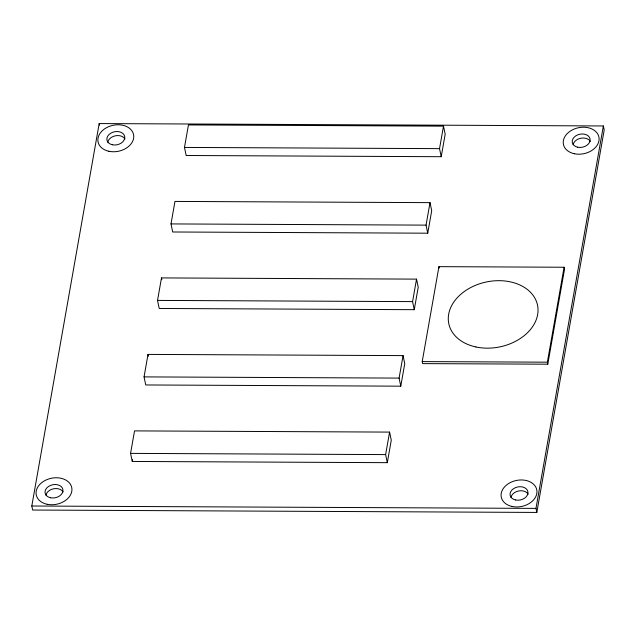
<?xml version="1.0" encoding="UTF-8"?>
<svg xmlns="http://www.w3.org/2000/svg" width="636" height="636" viewBox="0 0 636 636"><rect width="100%" height="100%" fill="white"/><g stroke="black" fill="none" stroke-linecap="round" stroke-linejoin="round"><path stroke-width="0.95" d="M31.8 506.01L99.184 123.567L603.357 125.96L604.2 129.99L536.816 512.433L32.643 510.04L31.8 506.01L535.973 508.395L536.816 512.433M130.571 453.381L134.538 430.89L389.59 432.098L391.275 440.168L387.308 462.666L132.256 461.45L130.571 453.381L385.623 454.597L387.308 462.666M144.046 376.894L148.013 354.403L403.065 355.611L404.75 363.681L400.783 386.171L145.739 384.963L144.046 376.894L399.098 378.102L400.783 386.171M157.529 300.407L161.488 277.916L416.54 279.125L418.226 287.194L414.267 309.684L159.215 308.476L157.529 300.407L412.581 301.615L414.267 309.684M171.005 223.92L174.972 201.421L430.016 202.638L431.709 210.699L427.742 233.197L172.69 231.989L171.005 223.92L426.056 225.128L427.742 233.197M184.48 147.433L188.447 124.934L443.499 126.143L445.184 134.212L441.217 156.71L186.165 155.502L184.48 147.433L439.532 148.641L441.217 156.71M132.256 461.45L132.606 459.494M385.623 454.597L389.59 432.098M399.098 378.102L403.065 355.611M412.581 301.615L416.54 279.125M426.056 225.128L430.016 202.638M439.532 148.641L443.499 126.143M422.217 361.59L438.943 266.651L564.092 267.247L564.514 269.267L547.787 364.197L422.638 363.609L422.217 361.59L547.365 362.186L547.787 364.197M547.365 362.186L564.092 267.247M535.973 508.395L603.357 125.96M438.943 266.651L439.222 268.002M161.488 277.916L161.862 279.705M148.013 354.403L148.387 356.192M99.184 123.567L99.526 125.181M107.754 142.257A9.063 6.63 -11.8 0 1 115.498 135.77A9.063 6.63 -11.8 0 1 124.958 138.958M573.115 144.706A9.063 6.63 -11.8 0 1 580.859 138.219A9.063 6.63 -11.8 0 1 590.311 141.407M510.954 497.447A9.063 6.63 -11.8 0 1 518.698 490.96A9.063 6.63 -11.8 0 1 528.158 494.156M45.935 495.245A9.063 6.63 -11.8 0 1 53.678 488.758A9.063 6.63 -11.8 0 1 63.131 491.946M475.895 346.962A45.323 33.152 -11.8 0 0 537.666 305.892A45.323 33.152 -11.8 0 0 465.902 290.406A45.323 33.152 -11.8 0 0 475.895 346.962M574.268 153.729A18.126 13.261 -11.8 0 0 598.969 137.304A18.126 13.261 -11.8 0 0 570.269 131.111A18.126 13.261 -11.8 0 0 574.268 153.729M47.088 504.269A18.126 13.261 -11.8 0 0 71.796 487.844A18.126 13.261 -11.8 0 0 43.089 481.651A18.126 13.261 -11.8 0 0 47.088 504.269M108.907 151.281A18.126 13.261 -11.8 0 0 133.616 134.856A18.126 13.261 -11.8 0 0 104.908 128.663A18.126 13.261 -11.8 0 0 108.907 151.281M512.107 506.471A18.126 13.261 -11.8 0 0 536.816 490.046A18.126 13.261 -11.8 0 0 508.108 483.853A18.126 13.261 -11.8 0 0 512.107 506.471M112.357 144.769A9.063 6.63 -11.8 0 0 124.712 136.557A9.063 6.63 -11.8 0 0 110.362 133.465A9.063 6.63 -11.8 0 0 112.357 144.769M50.538 497.757A9.063 6.63 -11.8 0 0 62.892 489.545A9.063 6.63 -11.8 0 0 48.543 486.453A9.063 6.63 -11.8 0 0 50.538 497.757M577.719 147.218A9.063 6.63 -11.8 0 0 590.073 139.006A9.063 6.63 -11.8 0 0 575.715 135.913A9.063 6.63 -11.8 0 0 577.719 147.218M515.558 499.968A9.063 6.63 -11.8 0 0 527.912 491.747A9.063 6.63 -11.8 0 0 513.562 488.655A9.063 6.63 -11.8 0 0 515.558 499.968"/></g></svg>
